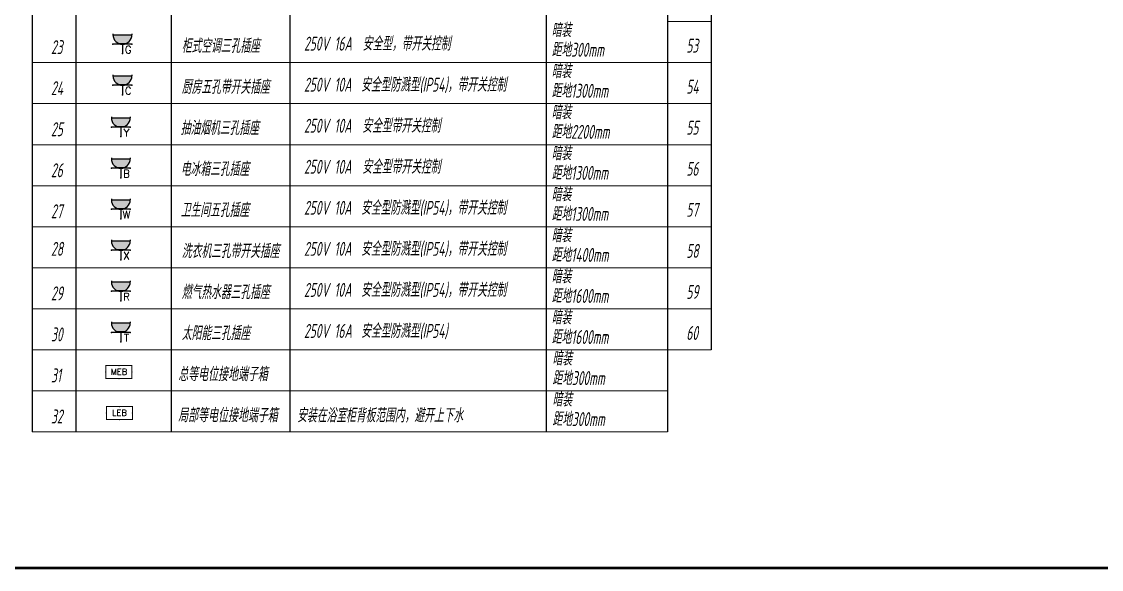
# Model space of a CAD drawing. Extents: x 3774419 to 4775970, y -926964 to 2266.
# Drawn here: x 3812669 to 3851395, y -688414 to -668754 of the extents above; entities that cross this region are included whole.
import ezdxf
from ezdxf.enums import TextEntityAlignment as Align

# ---------------------------------------------------------------- set-up
doc = ezdxf.new("R2010")
doc.units = 0
doc.header["$LTSCALE"] = 1000
doc.header["$MEASUREMENT"] = 0
doc.layers.get('0').update_dxf_attribs({"linetype": 'CONTINUOUS'})
for name, color, linetype, lineweight in [('DIM', 3, 'CONTINUOUS', 20), ('EQUIP-消防', 3, 'CONTINUOUS', 20), ('图框', 147, 'CONTINUOUS', 20)]:
    doc.layers.add(name, color=color, linetype=linetype, lineweight=lineweight)
doc.layers.add('EQUIP-插座', color=3, linetype='CONTINUOUS')
doc.layers.add('TK', color=252, linetype='CONTINUOUS')
doc.styles.add('_TEL_DIM', font='SIMPLEX', dxfattribs={"width": 0.8, "height": 3.5, "bigfont": 'HZTXT'})
doc.styles.add('HZTXT', font='gbeitc.shx', dxfattribs={"width": 0.8, "height": 400, "bigfont": 'hztxt.shx'})

# ---------------------------------------------------------------- blocks, each defined once
blk = doc.blocks.new('$equip$00002389')
for p, q in [((-0.65, 0.65), (-0.65, 0)), ((0.65, 0.65), (-0.65, 0.65)), ((0.65, 0), (0.65, 0.65)), ((-0.65, 0), (0.65, 0))]:
    blk.add_line(p, q)
at = {"const_width": 0.05}
blk.add_lwpolyline([(-0.65, 0.65), (0.65, 0.65), (0.65, 0), (-0.65, 0), (-0.65, 0.65), (0.65, 0.65)], dxfattribs=at)
for p in [(0, 0.65), (-0.65, 0.325), (0, 0), (0.65, 0.325)]:
    blk.add_point(p)
at = {"color": 7, "style": '_TEL_DIM'}
blk.add_attdef('$TEXT$', text='', height=0.3, dxfattribs=at).set_placement((0.006, 0.343), align=Align.MIDDLE_CENTER)
at = {"color": 7, "style": '_TEL_DIM', "flags": 1}
blk.add_attdef('A', text='', height=0.00002, dxfattribs=at).set_placement((0, 0), align=Align.MIDDLE_CENTER)
blk = doc.blocks.new('$equip$00001764')
for p, q in [((-0.5, 1.05), (-0.5, 1)), ((-0.5, 1), (0.5, 1)), ((0.5, 1.05), (0.5, 1)), ((0.5, 0.5), (-0.5, 0.5)), ((0, 0.5), (0, 0))]:
    blk.add_line(p, q)
blk.add_arc((0, 1), 0.5, 180, 0)
for p in [(-0.5, 0.5), (0, 0), (0.5, 0.5)]:
    blk.add_point(p)
for points in [[(0.433, 0.75), (-0.433, 0.75), (0.5, 1), (-0.5, 1)], [(0.25, 0.567), (-0.25, 0.567), (0.433, 0.75), (-0.433, 0.75)], [(0, 0.5), (0, 0.5), (0.25, 0.567), (-0.25, 0.567)]]:
    blk.add_solid(points)
at = {"color": 7, "style": '_TEL_DIM'}
blk.add_attdef('$TEXT$', text='', height=0.4, dxfattribs=at).set_placement((0.303, 0.211), align=Align.MIDDLE_CENTER)
at = {"color": 7, "style": '_TEL_DIM', "flags": 1}
blk.add_attdef('A', text='', height=0.00002, dxfattribs=at).set_placement((0, 0), align=Align.MIDDLE_CENTER)

msp = doc.modelspace()

# ---------------------------------------------------------------- linework, layer by layer
at = {"layer": 'DIM', "color": 2, "linetype": 'Continuous'}
for p, q in [((3835829.2, -668754), (3837399.6, -668754)), ((3813045.1, -670226.2), (3835829.2, -670226.2)), ((3835829.2, -670226.7), (3837399.6, -670226.7)), ((3813045.1, -671698.9), (3835829.2, -671698.9)), ((3835829.2, -671699.4), (3837399.6, -671699.4)), ((3813045.1, -673171.6), (3835829.2, -673171.6)), ((3835829.2, -673172.1), (3837399.6, -673172.1)), ((3813045.1, -674644.3), (3835829.2, -674644.3)), ((3835829.2, -674644.8), (3837399.6, -674644.8)), ((3813045.1, -676117), (3835829.2, -676117)), ((3835829.2, -676117.5), (3837399.6, -676117.5)), ((3813045.1, -677589.7), (3835829.2, -677589.7)), ((3835829.2, -677590.2), (3837399.6, -677590.2)), ((3813045.1, -679062.4), (3835829.2, -679062.4)), ((3835829.2, -679062.9), (3837399.6, -679062.9)), ((3813045.1, -680535), (3835829.2, -680535)), ((3835829.2, -680535.6), (3837399.6, -680535.6)), ((3813045.1, -682007.7), (3835829.2, -682007.7)), ((3813045.1, -683480.4), (3835829.2, -683480.4))]:
    msp.add_line(p, q, dxfattribs=at)
at = {"layer": 'TK', "color": 2}
for p, q in [((3813045.1, -634881.5), (3813045.1, -683480.4)), ((3814615.5, -634881.5), (3814615.5, -683480.4)), ((3818033.9, -634881.5), (3818033.9, -683480.4)), ((3822287.1, -634881.5), (3822287.1, -683480.4)), ((3831485.3, -634881.5), (3831485.3, -683480.4)), ((3835829.2, -634882.1), (3835829.2, -683480.4)), ((3837399.6, -634882.1), (3837399.6, -680535.6)), ((3835829.2, -636354.2), (3835829.2, -683480.4))]:
    msp.add_line(p, q, dxfattribs=at)
at = {"layer": '图框', "const_width": 100}
msp.add_lwpolyline([(3887517.5, -688363.9), (3887517.5, -630963.9), (3806917.5, -630963.9), (3806917.5, -688363.9)], close=True, dxfattribs=at)

# ---------------------------------------------------------------- block references
at = {"layer": 'EQUIP-插座', "xscale": 678.8571428656578, "yscale": 678.8571428656578, "zscale": 678.8571428656578}
for p, values in [((3816286.8, -669905.3), {'$TEXT$': 'G'}), ((3816286.8, -671378), {'$TEXT$': 'C'}), ((3816227.7, -672883), {'$TEXT$': 'Y'}), ((3816227.7, -674355.7), {'$TEXT$': 'B'}), ((3816227.7, -675828.4), {'$TEXT$': 'W'}), ((3816227.7, -677301.1), {'$TEXT$': 'X'}), ((3816227.7, -678773.8), {'$TEXT$': 'R'}), ((3816227.7, -680246.4), {'$TEXT$': 'T'})]:
    msp.add_blockref('$equip$00001764', p, dxfattribs=at).add_auto_attribs(values)
at = {"layer": 'EQUIP-消防', "color": 7, "xscale": 720, "yscale": 720, "zscale": 720}
for p, values in [((3816156.8, -681566.4), {'$TEXT$': 'MEB'}), ((3816178.2, -683039.1), {'$TEXT$': 'LEB'})]:
    msp.add_blockref('$equip$00002389', p, dxfattribs=at).add_auto_attribs(values)

# ---------------------------------------------------------------- texts
at = {"color": 0, "style": 'HZTXT'}
for s, width, p in [('暗装', 0.7, (3831677.4, -669313.6)), ('23', 0.7, (3813726.4, -669921.3)), ('柜式空调三孔插座', 0.7, (3818410.7, -669876.9)), ('250V 16A  安全型，带开关控制', 0.7, (3822799.9, -669796.5)), ('距地300mm', 0.7, (3831677.4, -670015.3)), ('53', 0.7, (3836510.5, -669869.5)), ('暗装', 0.7, (3831677.4, -670786.3)), ('安全型防溅型(IP54)，带开关控制', 0.7, (3824841.5, -671269.2)), ('24', 0.7, (3813726.4, -671394)), ('厨房五孔带开关插座', 0.7, (3818410.7, -671349.6)), ('250V 10A', 0.7, (3822799.9, -671269.2)), ('距地1300mm', 0.7, (3831677.4, -671487.9)), ('54', 0.7, (3836510.5, -671342.2)), ('暗装', 0.7, (3831677.4, -672259)), ('抽油烟机三孔插座', 0.7, (3818373.5, -672822.2)), ('250V 10A  安全型带开关控制', 0.7, (3822799.9, -672741.8)), ('25', 0.7, (3813726.4, -672866.7)), ('距地2200mm', 0.7, (3831677.4, -672960.6)), ('暗装', 0.7, (3831677.4, -673731.7)), ('电冰箱三孔插座', 0.7, (3818373.5, -674294.9)), ('250V 10A  安全型带开关控制', 0.7, (3822799.9, -674214.5)), ('26', 0.7, (3813726.4, -674339.4)), ('距地1300mm', 0.7, (3831677.4, -674433.3)), ('暗装', 0.7, (3831677.4, -675204.4)), ('27', 0.7, (3813726.4, -675812.1)), ('卫生间五孔插座', 0.7, (3818373.5, -675767.6)), ('250V 10A', 0.7, (3822799.9, -675687.2)), ('安全型防溅型(IP54)，带开关控制', 0.7, (3824841.5, -675687.2)), ('距地1300mm', 0.7, (3831677.4, -675906)), ('暗装', 0.7, (3831677.4, -676677.1)), ('28', 0.7, (3813726.4, -677159.4)), ('洗衣机三孔带开关插座', 0.7, (3818410.7, -677240.3)), ('250V 10A', 0.7, (3822799.9, -677159.9)), ('安全型防溅型(IP54)，带开关控制', 0.7, (3824841.5, -677159.9)), ('距地1400mm', 0.7, (3831677.4, -677378.7)), ('暗装', 0.7, (3831677.4, -678149.8)), ('安全型防溅型(IP54)，带开关控制', 0.7, (3824841.5, -678632.6)), ('29', 0.7, (3813726.4, -678757.5)), ('燃气热水器三孔插座', 0.7, (3818410.7, -678713)), ('250V 10A', 0.7, (3822799.9, -678632.6)), ('距地1600mm', 0.7, (3831677.4, -678851.4)), ('暗装', 0.7, (3831677.4, -679622.5)), ('太阳能三孔插座', 0.7, (3818410.7, -680185.7)), ('250V 16A', 0.7, (3822799.9, -680105.3)), ('安全型防溅型(IP54)', 0.7, (3824841.5, -680105.3)), ('30', 0.7, (3813726.4, -680230.2)), ('距地1600mm', 0.7, (3831677.4, -680324.1)), ('暗装', 0.7, (3831705.3, -681095.2)), ('总等电位接地端子箱', 0.68, (3818280.3, -681658.4)), ('31', 0.7, (3813726.4, -681702.9)), ('距地300mm', 0.7, (3831705.3, -681796.8)), ('暗装', 0.7, (3831705.3, -682567.9)), ('32', 0.7, (3813726.4, -683175.5)), ('局部等电位接地端子箱', 0.68, (3818280.3, -683131.1)), ('安装在浴室柜背板范围内，避开上下水', 0.7, (3822550.7, -683135)), ('距地300mm', 0.7, (3831705.3, -683269.5))]:
    msp.add_text(s, height=500, dxfattribs=dict(at, width=width)).set_placement(p)
at = {"style": 'HZTXT', "width": 0.7}
for s, p in [('55', (3836510.5, -672814.9)), ('56', (3836510.5, -674287.6)), ('57', (3836510.5, -675760.3)), ('58', (3836510.5, -677233)), ('59', (3836510.5, -678705.7)), ('60', (3836510.5, -680178.4))]:
    msp.add_text(s, height=500, dxfattribs=at).set_placement(p)

doc.saveas('drawing.dxf')
